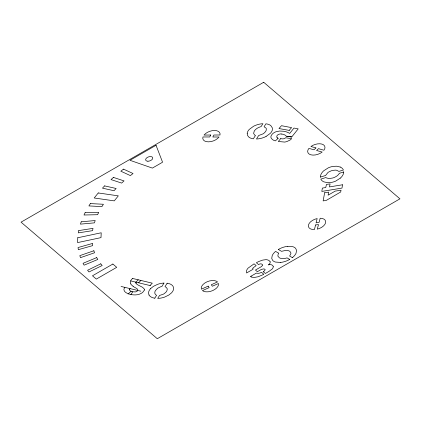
<?xml version="1.0" encoding="UTF-8"?>
<svg xmlns="http://www.w3.org/2000/svg" width="421" height="421" viewBox="0 0 421 421"><rect width="100%" height="100%" fill="white"/><g stroke="black" fill="none" stroke-linecap="round" stroke-linejoin="round"><path stroke-width="0.63" d="M273.234 266.809L272.961 267.872A6.389 3.636 -19.3 0 1 272.113 269.082L269.519 271.013A36.159 20.587 -19.3 0 1 265.735 273.25L265.341 273.461L263.188 271.619A6.426 3.657 -19.3 0 0 264.541 270.803L265.214 269.614L264.051 268.866L261.504 269.361L257.373 271.703L255.447 270.056L261.109 266.788A4.526 2.579 -19.3 0 0 261.894 266.125L262.52 265.062M144.514 289.932L142.74 292.321A8.167 4.652 -19.3 0 1 141.293 293.316C138.188 295.21 134.373 295.168 130.91 294.537A33.291 18.95 -19.3 0 1 129.842 294.253C127.574 293.484 124.379 292.553 123.921 289.827A7.068 4.021 -19.3 0 1 124.89 287.369M154.796 298.221L156.554 295.316A11.109 6.326 -19.3 0 1 155.554 294.521L155.233 294.116A7.625 4.342 -19.3 0 1 154.796 292.89L154.896 291.9A8.894 5.063 -19.3 0 1 155.496 290.501L157.68 288.222L160.69 286.769A10.946 6.231 -19.3 0 1 161.948 286.396L163.964 283.07M167.153 283.191L165.011 286.654L166.332 287.485L167.137 288.601A6.199 3.531 -19.3 0 1 167.263 289.259L166.869 290.816A8.157 4.642 -19.3 0 1 165.995 292.1L164.348 293.563A6.231 3.547 -19.3 0 1 162.98 294.342L159.575 295.431L157.738 298.389A13.761 7.836 -19.3 0 0 164.616 297.094L168.795 295.058L171.41 292.958A11.162 6.352 -19.3 0 0 173.399 289.832L173.631 288.348L173.126 286.433A13.714 7.81 -19.3 0 0 167.126 283.222M129.489 289.28L129.389 289.443A1.268 0.721 -19.3 0 0 129.321 289.659L129.921 290.543A10.904 6.21 -19.3 0 0 132.789 291.79M130.91 294.537L132.804 291.774L135.33 291.921A2.216 1.263 -19.3 0 0 135.783 291.821L135.941 291.774A2.642 1.505 -19.3 0 0 137.22 291.09C139.604 288.653 134.125 287.701 133.036 286.212M286.743 136.267L291.711 136.972L298.194 128.868L293.979 128.068L289.711 133.41A29.87 17.003 -19.3 0 0 286.243 131.826L285.606 131.673A20.939 11.92 -19.3 0 0 283.665 131.257L279.618 131.031L276.092 131.72A6.762 3.852 -19.3 0 0 273.503 133.062A5.536 3.152 -19.3 0 0 272.866 133.536C271.645 134.683 270.066 136.657 271.319 138.33A19.676 11.204 -19.3 0 0 272.608 139.614L273.403 140.135A9.657 5.494 -19.3 0 0 275.434 140.846L278.26 138.256L277.876 138.13M289.174 130.405L291.6 127.621L281.47 125.7L278.981 128.547L289.269 130.421M135.946 282.138L138.183 279.797M138.609 282.801L140.888 280.444M150.029 285.533L152.302 283.175L132.562 278.449M150.755 288.485L153.37 286.38L157.554 284.354A13.719 7.81 -19.3 0 1 163.958 283.075M128.11 294.011L131.078 291.227M340.442 178.057L335.763 181.067A11.162 6.352 -19.3 0 1 331.017 182.488L327.564 182.677L323.902 181.872A13.719 7.81 -19.3 0 1 320.828 179.114L325.854 177.541A10.946 6.231 -19.3 0 0 326.628 177.978L329.259 178.562L332.864 177.967A8.894 5.063 -19.3 0 0 334.932 177.157L336.326 176.388A7.625 4.342 -19.3 0 0 337.942 175.104L338.442 174.578A11.109 6.326 -19.3 0 0 339.352 173.315L343.741 171.936M266.04 136.462L270.403 133.268A11.162 6.352 -19.3 0 0 272.292 130.136L272.35 127.921L270.835 125.637A13.761 7.836 -19.3 0 0 265.898 123.816L264.072 126.768L265.988 128.089A6.231 3.547 -19.3 0 1 266.34 128.947L266.135 130.478A8.157 4.642 -19.3 0 1 265.409 131.768L263.904 133.273A6.199 3.531 -19.3 0 1 262.993 133.883L258.631 135.541L256.489 139.004A13.714 7.81 -19.3 0 0 266.056 136.478M320.344 177.104L325.591 175.499L327.87 172.594A6.199 3.531 -19.3 0 1 328.759 171.973L331.006 170.91A8.157 4.642 -19.3 0 1 332.969 170.358L335.337 170.121A6.231 3.547 -19.3 0 1 336.7 170.284L338.9 171.415L343.389 170.037A13.761 7.836 -19.3 0 0 340.194 167.011M268.461 264.867L269.74 264.609A4.436 2.526 -19.3 0 1 270.698 264.62L271.013 264.662A5.173 2.942 -19.3 0 1 272.376 265.335A6.447 3.673 -19.3 0 1 273.303 266.793M287.764 246.327L292.832 246.701A11.162 6.352 -19.3 0 1 295.674 248.416L296.552 250.348L296.058 253.231A13.761 7.836 -19.3 0 1 292.358 257.641M280.528 262.43L275.46 262.057A11.162 6.352 -19.3 0 1 272.613 260.341L271.734 258.41L272.229 255.526A13.719 7.81 -19.3 0 1 275.581 251.4L278.686 253.163A10.946 6.231 -19.3 0 0 278.202 253.989L277.844 256.063L279.318 257.763A8.894 5.063 -19.3 0 0 280.828 258.352L282.159 258.568A7.625 4.342 -19.3 0 0 284.254 258.494L285.091 258.368A11.109 6.326 -19.3 0 0 287.033 257.884L289.748 259.42M281.781 134.046C279.907 133.394 275.46 135.057 277.034 137.504M291.711 136.972L286.275 136.194A10.714 6.099 -19.3 0 0 281.775 134.052M150.434 285.633L130.694 280.907L130.421 282.328L130.815 283.849M121.069 286.459L140.809 291.179M340.184 167.021L336.521 166.211L333.069 166.4A11.162 6.352 -19.3 0 0 328.322 167.826L323.644 170.831A13.714 7.81 -19.3 0 0 320.392 177.094M251.316 276.95L253.21 277.428A6.362 3.621 -19.3 0 0 254.263 277.471L258.094 276.755L261.999 275.176A21.329 12.141 -19.3 0 0 263.772 274.25L261.52 272.324L260.01 272.966A4.115 2.342 -19.3 0 1 258.041 273.318L256.347 273.113L250.427 276.529A12.619 7.183 -19.3 0 0 251.316 276.955M278.328 249.464L281.523 251.326L286.017 250.337A6.199 3.531 -19.3 0 1 287.054 250.363L288.953 250.853A8.157 4.642 -19.3 0 1 290.08 251.59L290.832 252.832A6.231 3.547 -19.3 0 1 290.837 253.795L289.632 256.052L292.369 257.647M149.039 295.01L148.534 293.095L148.766 291.611A11.162 6.352 -19.3 0 1 150.75 288.485M277.792 138.114A6.615 3.768 -19.3 0 1 277.044 137.499M343.694 171.947A13.693 7.794 -19.3 0 1 340.468 178.067M278.349 249.485A13.714 7.81 -19.3 0 1 287.769 246.306M289.722 259.399A13.693 7.794 -19.3 0 1 280.523 262.451M154.823 298.189A13.693 7.794 -19.3 0 1 149.008 295.026M262.394 265.083A2.794 1.589 -19.3 0 0 260.225 263.888L259.841 263.988A3.121 1.779 -19.3 0 0 258.531 264.583L256.384 262.746L256.942 262.43A15.993 9.104 -19.3 0 1 258.762 261.509L262.715 260.089L265.867 259.668A6.262 3.568 -19.3 0 1 266.914 259.762L267.361 259.857A8.015 4.563 -19.3 0 1 269.461 260.952A8.388 4.773 -19.3 0 1 270.108 261.83M270.156 261.815A5.141 2.926 -19.3 0 1 268.566 264.83M130.663 280.907A9.215 5.247 -19.3 0 1 132.583 278.46M136.094 283.275A3.221 1.831 -19.3 0 1 135.872 282.149M136.015 283.317A7.268 4.136 -19.3 0 0 136.43 283.88L137.625 284.754A32.759 18.65 -19.3 0 0 138.42 285.185L142.593 287.322L144.371 289.122A4.71 2.684 -19.3 0 1 144.529 289.927M129.484 289.28A2.715 1.547 -19.3 0 1 130.205 288.648M133.068 286.191A20.129 11.462 -19.3 0 1 130.721 283.891M247.201 133.336L247.527 135.436L248.811 137.062A13.719 7.81 -19.3 0 0 253.326 138.835L255.426 135.515A10.946 6.231 -19.3 0 1 254.689 135.057L253.595 133.415L254.273 131.073A8.894 5.063 -19.3 0 1 255.389 129.7L256.494 128.752A7.625 4.342 -19.3 0 1 258.383 127.631L259.173 127.279A11.109 6.326 -19.3 0 1 261.078 126.61L262.915 123.711A13.693 7.794 -19.3 0 0 253.589 126.226L249.243 129.436A11.162 6.352 -19.3 0 0 247.353 132.568L247.201 133.336M252.868 268.509L253.063 269.256L246.617 272.971A10.162 5.783 -19.3 0 1 246.717 270.235L246.848 269.935A8.978 5.11 -19.3 0 1 248.116 268.098L254.079 263.83L256.173 265.619L253.147 267.814A2.637 1.5 -19.3 0 0 252.868 268.509M77.769 237.754L77.575 242.596L101.003 237.628L101.203 232.781L77.769 237.754M342.51 184.777L341.984 188.087L321.828 191.429L322.365 188.092L325.749 187.534L326.454 184.409L330.09 183.903L329.406 186.929L342.51 184.777M78.774 230.587L78.359 232.871L92.583 230.65L92.999 228.371L78.774 230.587M324.638 192.755L323.139 200.901L326.264 200.417L340.694 191.987L341.021 190.213L335.153 191.123L328.101 195.176L328.696 192.129L324.638 192.755M315.571 224.946L314.429 229.577A9.009 5.126 -19.3 0 1 308.461 225.003A9.009 5.126 -19.3 0 1 317.15 218.546L316.097 222.804L319.065 222.425L320.176 218.22A9.009 5.126 -19.3 0 1 325.565 222.862A9.009 5.126 -19.3 0 1 317.287 229.166L318.502 224.567L315.571 224.946M81.216 221.814L80.437 224.135L94.425 222.862L95.199 220.536L81.216 221.814M85.137 212.658L84 215.005L97.583 214.705L98.719 212.358L85.137 212.658M210.747 135.03L209.705 136.978L202.959 136.957A9.009 5.126 -19.3 0 0 208.379 141.845A9.009 5.126 -19.3 0 0 219.02 137.009L212.821 136.988L213.873 135.02L220.004 134.988A9.009 5.126 -19.3 0 0 214.384 130.478A9.009 5.126 -19.3 0 0 204.032 135.062L210.747 135.03M90.383 203.59L88.899 205.932L101.935 206.606L103.419 204.264L90.383 203.59M98.251 192.96L94.209 197.991L114.27 200.875L118.312 195.849L98.251 192.96M280.691 138.598L278.318 141.488L284.722 142.077A9.509 5.415 -19.3 0 0 287.011 141.488L289.885 140.151A6.615 3.768 -19.3 0 0 291.59 138.683L285.622 137.756A3.442 1.958 -19.3 0 1 284.528 138.514L284.312 138.604A2.005 1.142 -19.3 0 1 283.954 138.73L282.823 138.888A4.068 2.316 -19.3 0 1 281.923 138.809L280.691 138.598M104.592 185.893L102.471 188.15L114.017 190.734L116.138 188.476L104.592 185.893M315.924 147.929L314.019 149.792L308.898 148.376A9.009 5.126 -19.3 0 0 310.83 154.807A9.009 5.126 -19.3 0 0 322.17 152.039L316.597 150.502L318.476 148.66L323.949 150.234A9.009 5.126 -19.3 0 0 321.891 144.082A9.009 5.126 -19.3 0 0 310.93 146.492L315.924 147.929M113.428 177.409L111.023 179.588L121.637 183.082L124.042 180.904L113.428 177.409M123.495 169.131L120.827 171.205L130.373 175.594L133.047 173.52L123.495 169.131M263.699 82.279L21.05 222.162L157.301 338.721L399.95 198.838L263.699 82.279M156.033 145.282L129.984 160.296L152.376 168.095L162.569 162.222L156.033 145.282M112.865 264.035L92.483 275.787L96.335 279.086L116.722 267.335L112.865 264.035M100.772 263.82L87.589 270.261L88.989 271.966L102.177 265.525L100.772 263.82M208.174 286.138L201.396 289.185A9.009 5.126 -19.3 0 1 206.943 281.844A9.009 5.126 -19.3 0 1 217.536 281.933L211.305 284.733L212.326 286.238L218.483 283.517A9.009 5.126 -19.3 0 1 212.742 290.569A9.009 5.126 -19.3 0 1 202.438 290.606L209.179 287.627L208.174 286.138M96.73 257.599L83.042 263.309L84.095 265.172L97.783 259.468L96.73 257.599M93.862 250.763L79.806 255.652L80.495 257.657L94.551 252.763L93.862 250.763M92.299 243.522L78.032 247.548L78.348 249.669L92.615 245.638L92.299 243.522M147.913 161.232A3.721 2.121 -19.3 0 0 152.728 157.733A3.721 2.121 -19.3 0 0 146.934 157.696A3.721 2.121 -19.3 0 0 147.913 161.232"/></g></svg>
